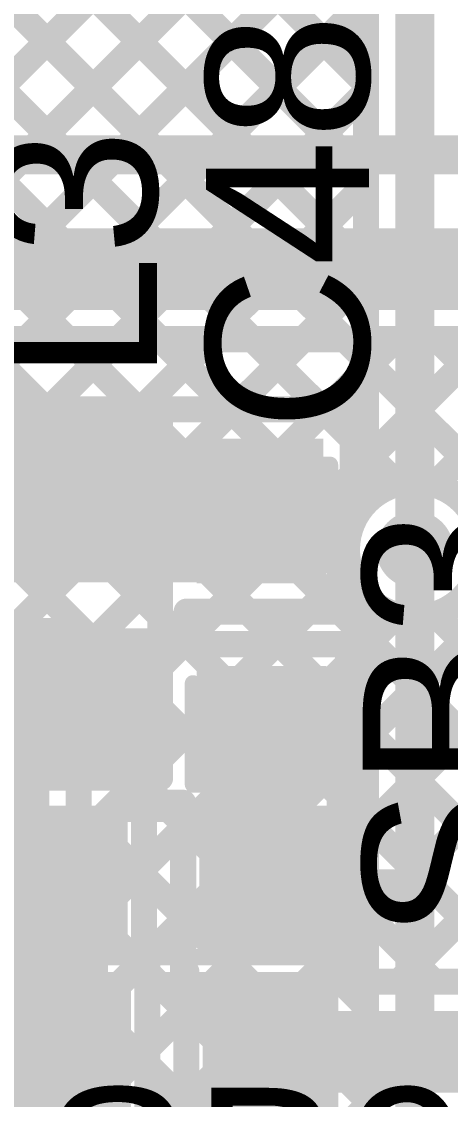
# Model space of a CAD drawing. Header units: millimetres. Extents: x -0.01 to 3.73, y -0.01 to 3.05.
# Drawn here: x 1.5795 to 1.7109, y 1.9264 to 2.2569 of the extents above; entities that cross this region are included whole.
import ezdxf

# ---------------------------------------------------------------- set-up
doc = ezdxf.new("R2010")
doc.units = ezdxf.units.MM
doc.header["$MEASUREMENT"] = 0
for name, color, linetype in [('BottomLayer', 5, 'Continuous'), ('TopLayer', 1, 'Continuous'), ('TopOverlay', 2, 'Continuous'), ('TopPaste', 8, 'Continuous'), ('TopSolder', 216, 'Continuous'), ('ViaHoleLayer', 16, 'Continuous')]:
    doc.layers.add(name, color=color, linetype=linetype)
doc.styles.add('Arial', font='', dxfattribs={"height": 0.2})
doc.styles.get('Arial').set_extended_font_data('Arial')

# ---------------------------------------------------------------- blocks, each defined once
blk = doc.blocks.new('S______B______50')
at = {"layer": 'TopLayer'}
for points in [[(-0.045, -0.0175), (-0.045, 0.0175), (-0.015, 0.0175), (-0.015, -0.0175)], [(0.015, -0.0175), (0.015, 0.0175), (0.045, 0.0175), (0.045, -0.0175)]]:
    blk.add_hatch(color=1, dxfattribs=at).paths.add_polyline_path(points)
at = {"layer": 'TopPaste'}
for points in [[(-0.045, -0.0175), (-0.045, 0.0175), (-0.015, 0.0175), (-0.015, -0.0175)], [(0.015, -0.0175), (0.015, 0.0175), (0.045, 0.0175), (0.045, -0.0175)]]:
    blk.add_hatch(color=8, dxfattribs=at).paths.add_polyline_path(points)
at = {"layer": 'TopSolder'}
for points in [[(-0.049, -0.0215), (-0.049, 0.0215), (-0.011, 0.0215), (-0.011, -0.0215)], [(0.011, -0.0215), (0.011, 0.0215), (0.049, 0.0215), (0.049, -0.0215)]]:
    blk.add_hatch(color=216, dxfattribs=at).paths.add_polyline_path(points)
at = {"layer": 'TopOverlay', "const_width": 0.005}
for points in [[(-0.05, 0.022), (0.05, 0.022)], [(-0.05, -0.022), (-0.05, 0.022)], [(0.05, -0.022), (0.05, 0.022)], [(-0.05, -0.022), (0.05, -0.022)]]:
    blk.add_lwpolyline(points, dxfattribs=at)
at = {"layer": 'TopOverlay', "const_width": 0.0025}
for points in [[(-0.05125, 0.022, 1), (-0.04875, 0.022, 1)], [(-0.05125, 0.022, 1), (-0.04875, 0.022, 1)], [(0.04875, 0.022, 1), (0.05125, 0.022, 1)], [(0.04875, 0.022, 1), (0.05125, 0.022, 1)], [(-0.05125, -0.022, 1), (-0.04875, -0.022, 1)], [(-0.05125, -0.022, 1), (-0.04875, -0.022, 1)], [(0.04875, -0.022, 1), (0.05125, -0.022, 1)], [(0.04875, -0.022, 1), (0.05125, -0.022, 1)]]:
    blk.add_lwpolyline(points, format="xyb", close=True, dxfattribs=at)
blk = doc.blocks.new('S______B______56')
at = {"layer": 'TopLayer'}
for points in [[(-0.045, -0.0175), (-0.045, 0.0175), (-0.015, 0.0175), (-0.015, -0.0175)], [(0.015, -0.0175), (0.015, 0.0175), (0.045, 0.0175), (0.045, -0.0175)]]:
    blk.add_hatch(color=1, dxfattribs=at).paths.add_polyline_path(points)
at = {"layer": 'TopPaste'}
for points in [[(-0.045, -0.0175), (-0.045, 0.0175), (-0.015, 0.0175), (-0.015, -0.0175)], [(0.015, -0.0175), (0.015, 0.0175), (0.045, 0.0175), (0.045, -0.0175)]]:
    blk.add_hatch(color=8, dxfattribs=at).paths.add_polyline_path(points)
at = {"layer": 'TopSolder'}
for points in [[(-0.049, -0.0215), (-0.049, 0.0215), (-0.011, 0.0215), (-0.011, -0.0215)], [(0.011, -0.0215), (0.011, 0.0215), (0.049, 0.0215), (0.049, -0.0215)]]:
    blk.add_hatch(color=216, dxfattribs=at).paths.add_polyline_path(points)
at = {"layer": 'TopOverlay', "const_width": 0.005}
for points in [[(0.05, 0.022), (-0.05, 0.022)], [(-0.05, 0.022), (-0.05, -0.022)], [(0.05, 0.022), (0.05, -0.022)], [(0.05, -0.022), (-0.05, -0.022)]]:
    blk.add_lwpolyline(points, dxfattribs=at)
at = {"layer": 'TopOverlay', "const_width": 0.0025}
for points in [[(-0.05125, 0.022, 1), (-0.04875, 0.022, 1)], [(-0.05125, 0.022, 1), (-0.04875, 0.022, 1)], [(0.04875, 0.022, 1), (0.05125, 0.022, 1)], [(0.04875, 0.022, 1), (0.05125, 0.022, 1)], [(-0.05125, -0.022, 1), (-0.04875, -0.022, 1)], [(-0.05125, -0.022, 1), (-0.04875, -0.022, 1)], [(0.04875, -0.022, 1), (0.05125, -0.022, 1)], [(0.04875, -0.022, 1), (0.05125, -0.022, 1)]]:
    blk.add_lwpolyline(points, format="xyb", close=True, dxfattribs=at)
blk = doc.blocks.new('IND_0603_133')
at = {"layer": 'TopLayer'}
for points in [[(-0.04862, 0.01909), (-0.01319, 0.01909), (-0.01319, -0.01909), (-0.04862, -0.01909)], [(0.01319, 0.01909), (0.04862, 0.01909), (0.04862, -0.01909), (0.01319, -0.01909)]]:
    blk.add_hatch(color=1, dxfattribs=at).paths.add_polyline_path(points)
at = {"layer": 'TopPaste'}
for points in [[(-0.04862, 0.01909), (-0.01319, 0.01909), (-0.01319, -0.01909), (-0.04862, -0.01909)], [(0.01319, 0.01909), (0.04862, 0.01909), (0.04862, -0.01909), (0.01319, -0.01909)]]:
    blk.add_hatch(color=8, dxfattribs=at).paths.add_polyline_path(points)
at = {"layer": 'TopSolder'}
for points in [[(-0.05262, 0.02309), (-0.00919, 0.02309), (-0.00919, -0.02309), (-0.05262, -0.02309)], [(0.00919, 0.02309), (0.05262, 0.02309), (0.05262, -0.02309), (0.00919, -0.02309)]]:
    blk.add_hatch(color=216, dxfattribs=at).paths.add_polyline_path(points)
at = {"layer": 'TopOverlay', "const_width": 0.00787}
for points in [[(0.055, 0.025), (-0.055, 0.025)], [(-0.055, -0.025), (-0.055, 0.025)], [(0.055, -0.025), (0.055, 0.025)], [(0.055, -0.025), (-0.055, -0.025)]]:
    blk.add_lwpolyline(points, dxfattribs=at)
at = {"layer": 'TopOverlay', "const_width": 0.00394}
for points in [[(-0.05697, 0.025, 1), (-0.05303, 0.025, 1)], [(-0.05697, 0.025, 1), (-0.05303, 0.025, 1)], [(0.05303, 0.025, 1), (0.05697, 0.025, 1)], [(0.05303, 0.025, 1), (0.05697, 0.025, 1)], [(-0.05697, -0.025, 1), (-0.05303, -0.025, 1)], [(-0.05697, -0.025, 1), (-0.05303, -0.025, 1)], [(0.05303, -0.025, 1), (0.05697, -0.025, 1)], [(0.05303, -0.025, 1), (0.05697, -0.025, 1)]]:
    blk.add_lwpolyline(points, format="xyb", close=True, dxfattribs=at)
blk = doc.blocks.new('C__0603_155')
at = {"layer": 'TopLayer'}
for points in [[(-0.015, 0.0175), (-0.015, -0.0175), (-0.045, -0.0175), (-0.045, 0.0175)], [(0.045, 0.0175), (0.045, -0.0175), (0.015, -0.0175), (0.015, 0.0175)]]:
    blk.add_hatch(color=1, dxfattribs=at).paths.add_polyline_path(points)
at = {"layer": 'TopPaste'}
for points in [[(-0.015, 0.0175), (-0.015, -0.0175), (-0.045, -0.0175), (-0.045, 0.0175)], [(0.045, 0.0175), (0.045, -0.0175), (0.015, -0.0175), (0.015, 0.0175)]]:
    blk.add_hatch(color=8, dxfattribs=at).paths.add_polyline_path(points)
at = {"layer": 'TopSolder'}
for points in [[(-0.01264, 0.01986), (-0.01264, -0.01986), (-0.04736, -0.01986), (-0.04736, 0.01986)], [(0.04736, 0.01986), (0.04736, -0.01986), (0.01264, -0.01986), (0.01264, 0.01986)]]:
    blk.add_hatch(color=216, dxfattribs=at).paths.add_polyline_path(points)
at = {"layer": 'TopOverlay', "const_width": 0.005}
for points in [[(-0.049, -0.021), (-0.049, 0.021)], [(-0.018, 0.021), (-0.049, 0.021)], [(0.049, 0.021), (0.018, 0.021)], [(0.049, -0.021), (0.049, 0.021)], [(-0.018, -0.021), (-0.049, -0.021)], [(0.049, -0.021), (0.018, -0.021)]]:
    blk.add_lwpolyline(points, dxfattribs=at)
at = {"layer": 'TopOverlay', "const_width": 0.0025}
for points in [[(-0.05025, 0.021, 1), (-0.04775, 0.021, 1)], [(-0.05025, 0.021, 1), (-0.04775, 0.021, 1)], [(-0.01925, 0.021, 1), (-0.01675, 0.021, 1)], [(0.01675, 0.021, 1), (0.01925, 0.021, 1)], [(0.04775, 0.021, 1), (0.05025, 0.021, 1)], [(0.04775, 0.021, 1), (0.05025, 0.021, 1)], [(-0.05025, -0.021, 1), (-0.04775, -0.021, 1)], [(-0.05025, -0.021, 1), (-0.04775, -0.021, 1)], [(-0.01925, -0.021, 1), (-0.01675, -0.021, 1)], [(0.01675, -0.021, 1), (0.01925, -0.021, 1)], [(0.04775, -0.021, 1), (0.05025, -0.021, 1)], [(0.04775, -0.021, 1), (0.05025, -0.021, 1)]]:
    blk.add_lwpolyline(points, format="xyb", close=True, dxfattribs=at)

msp = doc.modelspace()

# ---------------------------------------------------------------- hatches: boundary and pattern name
at = {"layer": 'BottomLayer'}
h = msp.add_hatch(color=5, dxfattribs=at)
edge = h.paths.add_edge_path()
edge.add_arc((1.7, 2.095), 0.01181, 0, 360)
msp.add_hatch(color=5, dxfattribs=at).paths.add_polyline_path([(1.515, 1.867), (1.588, 1.867), (1.588, 2.061), (1.515, 2.061)])
at = {"layer": 'TopLayer'}
msp.add_hatch(color=1, dxfattribs=at).paths.add_polyline_path([(1.577, 2.085), (1.672, 2.085), (1.672, 2.129), (1.577, 2.129)])
h = msp.add_hatch(color=1, dxfattribs=at)
edge = h.paths.add_edge_path()
edge.add_arc((1.7, 2.095), 0.01181, 0, 360)
at = {"layer": 'ViaHoleLayer'}
h = msp.add_hatch(color=16, dxfattribs=at)
edge = h.paths.add_edge_path()
edge.add_arc((1.7, 2.095), 0.00591, 0, 360)

# ---------------------------------------------------------------- linework, layer by layer
at = {"layer": 'BottomLayer'}
for points, const_width in [([(1.235, 2.216), (2.01233, 2.216)], 0.012), ([(1.206, 2.181), (1.835, 2.181)], 0.025), ([(1.22263, 2.1595), (1.835, 2.1595)], 0.008), ([(1.53707, 2.1595), (1.685, 2.01157)], 0.008), ([(1.54998, 2.12852), (1.58096, 2.1595)], 0.008), ([(1.561, 2.08297), (1.63753, 2.1595)], 0.008), ([(1.561, 2.11125), (1.60925, 2.1595)], 0.008), ([(1.56535, 2.1595), (1.685, 2.03985)], 0.008), ([(1.57677, 2.07046), (1.66581, 2.1595)], 0.008), ([(1.59364, 2.1595), (1.685, 2.06814)], 0.008), ([(1.597, 2.03412), (1.72238, 2.1595)], 0.008), ([(1.597, 2.0624), (1.6941, 2.1595)], 0.008), ([(1.62192, 2.1595), (1.68016, 2.10127)], 0.008), ([(1.65021, 2.1595), (1.69461, 2.1151)], 0.008), ([(1.67849, 2.1595), (1.71604, 2.12195)], 0.008), ([(1.70678, 2.1595), (1.7252, 2.14107)], 0.008), ([(1.70607, 2.11491), (1.71599, 2.12482)], 0.008), ([(1.561, 2.10729), (1.685, 1.98329)], 0.008), ([(1.7, 1.879), (1.7, 2.095)], 0.012), ([(1.597, 2.00583), (1.68009, 2.08893)], 0.008), ([(1.685, 1.89343), (1.685, 2.08057)], 0.008), ([(1.57771, 2.07), (1.597, 2.07)], 0.008), ([(1.597, 1.858), (1.597, 2.07)], 0.008), ([(1.597, 1.97755), (1.685, 2.06555)], 0.008), ([(1.597, 2.043), (1.685, 1.955)], 0.008), ([(1.597, 1.94926), (1.685, 2.03726)], 0.008), ([(1.597, 2.01472), (1.685, 1.92672)], 0.008), ([(1.597, 1.92098), (1.685, 2.00898)], 0.008), ([(1.597, 1.98644), (1.685, 1.89844)], 0.008), ([(1.597, 1.8927), (1.685, 1.9807)], 0.008), ([(1.597, 1.95815), (1.67945, 1.8757)], 0.008), ([(1.597, 1.86441), (1.685, 1.95241)], 0.008), ([(1.597, 1.92987), (1.74637, 1.7805)], 0.008), ([(1.59164, 1.83077), (1.685, 1.92413)], 0.008)]:
    msp.add_lwpolyline(points, dxfattribs=dict(at, const_width=const_width))
for points, const_width in [([(1.57896, 2.1595, 1), (1.58296, 2.1595, 1)], 0.004), ([(1.59164, 2.1595, 1), (1.59564, 2.1595, 1)], 0.004), ([(1.60725, 2.1595, 1), (1.61125, 2.1595, 1)], 0.004), ([(1.61992, 2.1595, 1), (1.62392, 2.1595, 1)], 0.004), ([(1.63553, 2.1595, 1), (1.63953, 2.1595, 1)], 0.004), ([(1.64821, 2.1595, 1), (1.65221, 2.1595, 1)], 0.004), ([(1.66381, 2.1595, 1), (1.66781, 2.1595, 1)], 0.004), ([(1.67649, 2.1595, 1), (1.68049, 2.1595, 1)], 0.004), ([(1.6921, 2.1595, 1), (1.6961, 2.1595, 1)], 0.004), ([(1.70478, 2.1595, 1), (1.70878, 2.1595, 1)], 0.004), ([(1.69261, 2.1151, 1), (1.69661, 2.1151, 1)], 0.004), ([(1.70407, 2.11491, 1), (1.70807, 2.11491, 1)], 0.004), ([(1.67816, 2.10127, 1), (1.68216, 2.10127, 1)], 0.004), ([(1.697, 2.095, 1), (1.703, 2.095, 1)], 0.006), ([(1.67809, 2.08893, 1), (1.68209, 2.08893, 1)], 0.004), ([(1.683, 2.08057, 1), (1.687, 2.08057, 1)], 0.004), ([(1.683, 2.08057, 1), (1.687, 2.08057, 1)], 0.004), ([(1.57477, 2.07046, 1), (1.57877, 2.07046, 1)], 0.004), ([(1.57571, 2.07, 1), (1.57971, 2.07, 1)], 0.004), ([(1.57571, 2.07, 1), (1.57971, 2.07, 1)], 0.004), ([(1.595, 2.07, 1), (1.599, 2.07, 1)], 0.004), ([(1.595, 2.07, 1), (1.599, 2.07, 1)], 0.004), ([(1.683, 2.06814, 1), (1.687, 2.06814, 1)], 0.004), ([(1.683, 2.06555, 1), (1.687, 2.06555, 1)], 0.004), ([(1.595, 2.0624, 1), (1.599, 2.0624, 1)], 0.004), ([(1.595, 2.043, 1), (1.599, 2.043, 1)], 0.004), ([(1.683, 2.03985, 1), (1.687, 2.03985, 1)], 0.004), ([(1.683, 2.03726, 1), (1.687, 2.03726, 1)], 0.004), ([(1.595, 2.03412, 1), (1.599, 2.03412, 1)], 0.004), ([(1.595, 2.01472, 1), (1.599, 2.01472, 1)], 0.004), ([(1.683, 2.01157, 1), (1.687, 2.01157, 1)], 0.004), ([(1.683, 2.00898, 1), (1.687, 2.00898, 1)], 0.004), ([(1.595, 2.00583, 1), (1.599, 2.00583, 1)], 0.004), ([(1.595, 1.98644, 1), (1.599, 1.98644, 1)], 0.004), ([(1.683, 1.98329, 1), (1.687, 1.98329, 1)], 0.004), ([(1.683, 1.9807, 1), (1.687, 1.9807, 1)], 0.004), ([(1.595, 1.97755, 1), (1.599, 1.97755, 1)], 0.004), ([(1.595, 1.95815, 1), (1.599, 1.95815, 1)], 0.004), ([(1.683, 1.955, 1), (1.687, 1.955, 1)], 0.004), ([(1.683, 1.95241, 1), (1.687, 1.95241, 1)], 0.004), ([(1.595, 1.94926, 1), (1.599, 1.94926, 1)], 0.004), ([(1.595, 1.92987, 1), (1.599, 1.92987, 1)], 0.004), ([(1.683, 1.92672, 1), (1.687, 1.92672, 1)], 0.004), ([(1.683, 1.92413, 1), (1.687, 1.92413, 1)], 0.004)]:
    msp.add_lwpolyline(points, format="xyb", close=True, dxfattribs=dict(at, const_width=const_width))
at = {"layer": 'BottomLayer', "const_width": 0.008}
for points in [[(1.685, 2.08057, -1.480911), (1.72081, 2.095)], [(1.56578, 2.07281, -0.120475), (1.57771, 2.07)]]:
    msp.add_lwpolyline(points, format="xyb", dxfattribs=at)
at = {"layer": 'TopLayer'}
for points, const_width in [([(1.25264, 2.5005), (1.61514, 2.138)], 0.008), ([(1.28093, 2.5005), (1.64342, 2.138)], 0.008), ([(1.30921, 2.5005), (1.67171, 2.138)], 0.008), ([(1.3375, 2.5005), (1.685, 2.15299)], 0.008), ([(1.36578, 2.5005), (1.685, 2.18128)], 0.008), ([(1.39406, 2.5005), (1.685, 2.20956)], 0.008), ([(1.42235, 2.5005), (1.685, 2.23784)], 0.008), ([(1.34745, 2.3774), (1.58685, 2.138)], 0.008), ([(1.49161, 2.155), (1.6517, 2.31509)], 0.008), ([(1.51191, 2.14701), (1.66584, 2.30095)], 0.008), ([(1.7, 2.095), (1.7, 2.288)], 0.012), ([(1.52847, 2.13529), (1.67998, 2.2868)], 0.008), ([(1.685, 2.10943), (1.685, 2.28179)], 0.008), ([(1.54162, 2.12016), (1.685, 2.26354)], 0.008), ([(1.58775, 2.138), (1.685, 2.23525)], 0.008), ([(1.61603, 2.138), (1.685, 2.20697)], 0.008), ([(1.64431, 2.138), (1.685, 2.17869)], 0.008), ([(1.6726, 2.138), (1.685, 2.1504)], 0.008), ([(1.568, 2.138), (1.681, 2.138)], 0.008), ([(1.681, 2.10349), (1.681, 2.138)], 0.008), ([(1.681, 2.12871), (1.685, 2.12471)], 0.008), ([(1.681, 2.11812), (1.685, 2.12212)], 0.008), ([(1.6795, 2.03176), (1.76204, 2.1143)], 0.008), ([(1.677, 2.00098), (1.76363, 2.08761)], 0.008), ([(1.677, 1.9727), (1.79191, 2.08761)], 0.008), ([(1.681, 2.076), (1.681, 2.08651)], 0.008), ([(1.69509, 1.9625), (1.8145, 2.08191)], 0.008), ([(1.63009, 2.076), (1.681, 2.076)], 0.008), ([(1.63009, 2.06721), (1.63888, 2.076)], 0.008), ([(1.63009, 2.066), (1.63009, 2.076)], 0.008), ([(1.64885, 2.076), (1.65885, 2.066)], 0.008), ([(1.65717, 2.066), (1.66717, 2.076)], 0.008), ([(1.67714, 2.076), (1.79064, 1.9625)], 0.008), ([(1.6795, 2.06005), (1.69441, 2.07495)], 0.008), ([(1.70627, 2.07516), (1.81892, 1.9625)], 0.008), ([(1.63009, 2.066), (1.6795, 2.066)], 0.008), ([(1.6795, 2.018), (1.6795, 2.066)], 0.008), ([(1.566, 2.047), (1.59491, 2.047)], 0.025), ([(1.59491, 2.047), (1.597, 2.04909)], 0.025), ([(1.653, 1.992), (1.653, 2.042)], 0.025), ([(1.6795, 2.04535), (1.76235, 1.9625)], 0.008), ([(1.617, 2.01738), (1.629, 2.01738)], 0.008), ([(1.617, 1.9675), (1.617, 2.01738)], 0.008), ([(1.62262, 2.01738), (1.629, 2.011)], 0.008), ([(1.629, 1.9655), (1.629, 2.01738)], 0.008), ([(1.677, 1.9675), (1.677, 2.018)], 0.008), ([(1.67857, 2.018), (1.73407, 1.9625)], 0.008), ([(1.617, 1.99755), (1.629, 2.00955)], 0.008), ([(1.593, 1.992), (1.5935, 1.9915)], 0.025), ([(1.5935, 1.9415), (1.5935, 1.9915)], 0.025), ([(1.617, 1.99472), (1.629, 1.98272)], 0.008), ([(1.677, 1.99129), (1.70579, 1.9625)], 0.008), ([(1.617, 1.96926), (1.629, 1.98126)], 0.008), ([(1.618, 1.9145), (1.618, 1.9675)], 0.008), ([(1.678, 1.9625), (1.678, 1.9675)], 0.008), ([(1.618, 1.96544), (1.63, 1.95344)], 0.008), ([(1.63, 1.9145), (1.63, 1.9655)], 0.008), ([(1.678, 1.9625), (3.548, 1.9625)], 0.008), ([(1.618, 1.94198), (1.63, 1.95398)], 0.008), ([(1.53678, 1.941), (1.594, 1.941)], 0.025), ([(1.5935, 1.9415), (1.594, 1.941)], 0.025), ([(1.654, 1.941), (3.5865, 1.941)], 0.025), ([(1.618, 1.93715), (1.63, 1.92515)], 0.008), ([(1.43439, 1.73008), (1.63, 1.9257)], 0.008)]:
    msp.add_lwpolyline(points, dxfattribs=dict(at, const_width=const_width))
for points, const_width in [([(1.683, 2.23784, 1), (1.687, 2.23784, 1)], 0.004), ([(1.683, 2.23525, 1), (1.687, 2.23525, 1)], 0.004), ([(1.683, 2.20956, 1), (1.687, 2.20956, 1)], 0.004), ([(1.683, 2.20697, 1), (1.687, 2.20697, 1)], 0.004), ([(1.683, 2.18128, 1), (1.687, 2.18128, 1)], 0.004), ([(1.683, 2.17869, 1), (1.687, 2.17869, 1)], 0.004), ([(1.683, 2.15299, 1), (1.687, 2.15299, 1)], 0.004), ([(1.683, 2.1504, 1), (1.687, 2.1504, 1)], 0.004), ([(1.58485, 2.138, 1), (1.58885, 2.138, 1)], 0.004), ([(1.58575, 2.138, 1), (1.58975, 2.138, 1)], 0.004), ([(1.61314, 2.138, 1), (1.61714, 2.138, 1)], 0.004), ([(1.61403, 2.138, 1), (1.61803, 2.138, 1)], 0.004), ([(1.64142, 2.138, 1), (1.64542, 2.138, 1)], 0.004), ([(1.64231, 2.138, 1), (1.64631, 2.138, 1)], 0.004), ([(1.66971, 2.138, 1), (1.67371, 2.138, 1)], 0.004), ([(1.6706, 2.138, 1), (1.6746, 2.138, 1)], 0.004), ([(1.679, 2.138, 1), (1.683, 2.138, 1)], 0.004), ([(1.679, 2.138, 1), (1.683, 2.138, 1)], 0.004), ([(1.679, 2.12871, 1), (1.683, 2.12871, 1)], 0.004), ([(1.683, 2.12471, 1), (1.687, 2.12471, 1)], 0.004), ([(1.683, 2.12212, 1), (1.687, 2.12212, 1)], 0.004), ([(1.679, 2.11812, 1), (1.683, 2.11812, 1)], 0.004), ([(1.683, 2.10943, 1), (1.687, 2.10943, 1)], 0.004), ([(1.683, 2.10943, 1), (1.687, 2.10943, 1)], 0.004), ([(1.679, 2.10349, 1), (1.683, 2.10349, 1)], 0.004), ([(1.679, 2.10349, 1), (1.683, 2.10349, 1)], 0.004), ([(1.697, 2.095, 1), (1.703, 2.095, 1)], 0.006), ([(1.679, 2.08651, 1), (1.683, 2.08651, 1)], 0.004), ([(1.679, 2.08651, 1), (1.683, 2.08651, 1)], 0.004), ([(1.62809, 2.076, 1), (1.63209, 2.076, 1)], 0.004), ([(1.62809, 2.076, 1), (1.63209, 2.076, 1)], 0.004), ([(1.63688, 2.076, 1), (1.64088, 2.076, 1)], 0.004), ([(1.64685, 2.076, 1), (1.65085, 2.076, 1)], 0.004), ([(1.66517, 2.076, 1), (1.66917, 2.076, 1)], 0.004), ([(1.67514, 2.076, 1), (1.67914, 2.076, 1)], 0.004), ([(1.679, 2.076, 1), (1.683, 2.076, 1)], 0.004), ([(1.679, 2.076, 1), (1.683, 2.076, 1)], 0.004), ([(1.69241, 2.07495, 1), (1.69641, 2.07495, 1)], 0.004), ([(1.70427, 2.07516, 1), (1.70827, 2.07516, 1)], 0.004), ([(1.62809, 2.06721, 1), (1.63209, 2.06721, 1)], 0.004), ([(1.62809, 2.066, 1), (1.63209, 2.066, 1)], 0.004), ([(1.62809, 2.066, 1), (1.63209, 2.066, 1)], 0.004), ([(1.65517, 2.066, 1), (1.65917, 2.066, 1)], 0.004), ([(1.65685, 2.066, 1), (1.66085, 2.066, 1)], 0.004), ([(1.6775, 2.066, 1), (1.6815, 2.066, 1)], 0.004), ([(1.6775, 2.066, 1), (1.6815, 2.066, 1)], 0.004), ([(1.6775, 2.06005, 1), (1.6815, 2.06005, 1)], 0.004), ([(1.58866, 2.047, 1), (1.60116, 2.047, 1)], 0.0125), ([(1.58866, 2.047, 1), (1.60116, 2.047, 1)], 0.0125), ([(1.59075, 2.04909, 1), (1.60325, 2.04909, 1)], 0.0125), ([(1.64675, 2.042, 1), (1.65925, 2.042, 1)], 0.0125), ([(1.6775, 2.04535, 1), (1.6815, 2.04535, 1)], 0.004), ([(1.6775, 2.03176, 1), (1.6815, 2.03176, 1)], 0.004), ([(1.615, 2.01738, 1), (1.619, 2.01738, 1)], 0.004), ([(1.615, 2.01738, 1), (1.619, 2.01738, 1)], 0.004), ([(1.62062, 2.01738, 1), (1.62462, 2.01738, 1)], 0.004), ([(1.627, 2.01738, 1), (1.631, 2.01738, 1)], 0.004), ([(1.627, 2.01738, 1), (1.631, 2.01738, 1)], 0.004), ([(1.675, 2.018, 1), (1.679, 2.018, 1)], 0.004), ([(1.67657, 2.018, 1), (1.68057, 2.018, 1)], 0.004), ([(1.6775, 2.018, 1), (1.6815, 2.018, 1)], 0.004), ([(1.627, 2.011, 1), (1.631, 2.011, 1)], 0.004), ([(1.627, 2.00955, 1), (1.631, 2.00955, 1)], 0.004), ([(1.58675, 1.992, 1), (1.59925, 1.992, 1)], 0.0125), ([(1.58725, 1.9915, 1), (1.59975, 1.9915, 1)], 0.0125), ([(1.58725, 1.9915, 1), (1.59975, 1.9915, 1)], 0.0125), ([(1.64675, 1.992, 1), (1.65925, 1.992, 1)], 0.0125), ([(1.675, 2.00098, 1), (1.679, 2.00098, 1)], 0.004), ([(1.615, 1.99755, 1), (1.619, 1.99755, 1)], 0.004), ([(1.615, 1.99472, 1), (1.619, 1.99472, 1)], 0.004), ([(1.675, 1.99129, 1), (1.679, 1.99129, 1)], 0.004), ([(1.627, 1.98272, 1), (1.631, 1.98272, 1)], 0.004), ([(1.627, 1.98126, 1), (1.631, 1.98126, 1)], 0.004), ([(1.675, 1.9727, 1), (1.679, 1.9727, 1)], 0.004), ([(1.615, 1.96926, 1), (1.619, 1.96926, 1)], 0.004), ([(1.615, 1.9675, 1), (1.619, 1.9675, 1)], 0.004), ([(1.616, 1.9675, 1), (1.62, 1.9675, 1)], 0.004), ([(1.675, 1.9675, 1), (1.679, 1.9675, 1)], 0.004), ([(1.676, 1.9675, 1), (1.68, 1.9675, 1)], 0.004), ([(1.616, 1.96544, 1), (1.62, 1.96544, 1)], 0.004), ([(1.627, 1.9655, 1), (1.631, 1.9655, 1)], 0.004), ([(1.628, 1.9655, 1), (1.632, 1.9655, 1)], 0.004), ([(1.676, 1.9625, 1), (1.68, 1.9625, 1)], 0.004), ([(1.676, 1.9625, 1), (1.68, 1.9625, 1)], 0.004), ([(1.69309, 1.9625, 1), (1.69709, 1.9625, 1)], 0.004), ([(1.70379, 1.9625, 1), (1.70779, 1.9625, 1)], 0.004), ([(1.628, 1.95398, 1), (1.632, 1.95398, 1)], 0.004), ([(1.628, 1.95344, 1), (1.632, 1.95344, 1)], 0.004), ([(1.58725, 1.9415, 1), (1.59975, 1.9415, 1)], 0.0125), ([(1.58725, 1.9415, 1), (1.59975, 1.9415, 1)], 0.0125), ([(1.58775, 1.941, 1), (1.60025, 1.941, 1)], 0.0125), ([(1.58775, 1.941, 1), (1.60025, 1.941, 1)], 0.0125), ([(1.64775, 1.941, 1), (1.66025, 1.941, 1)], 0.0125), ([(1.616, 1.94198, 1), (1.62, 1.94198, 1)], 0.004), ([(1.616, 1.93715, 1), (1.62, 1.93715, 1)], 0.004), ([(1.628, 1.9257, 1), (1.632, 1.9257, 1)], 0.004), ([(1.628, 1.92515, 1), (1.632, 1.92515, 1)], 0.004)]:
    msp.add_lwpolyline(points, format="xyb", close=True, dxfattribs=dict(at, const_width=const_width))
at = {"layer": 'TopLayer', "const_width": 0.008}
for points in [[(1.681, 2.10349, -0.086618), (1.685, 2.10943)], [(1.72081, 2.095, -0.809208), (1.681, 2.08651)]]:
    msp.add_lwpolyline(points, format="xyb", dxfattribs=at)
at = {"layer": 'TopOverlay', "const_width": 0.01}
msp.add_lwpolyline([(1.68, 1.992), (1.694, 1.992)], dxfattribs=at)
at = {"layer": 'TopOverlay', "const_width": 0.005}
for points in [[(1.6775, 1.992, 1), (1.6825, 1.992, 1)], [(1.6915, 1.992, 1), (1.6965, 1.992, 1)]]:
    msp.add_lwpolyline(points, format="xyb", close=True, dxfattribs=at)

# ---------------------------------------------------------------- block references
for name, p, rotation in [('IND_0603_133', (1.597, 2.08), 270), ('C__0603_155', (1.653, 2.072), 270), ('S______B______56', (1.623, 1.992), 180)]:
    msp.add_blockref(name, p, dxfattribs=dict(rotation=rotation))
msp.add_blockref('S______B______50', (1.624, 1.941))

# ---------------------------------------------------------------- texts
at = {"layer": 'TopOverlay', "style": 'Arial'}
for s, p in [('C48', (1.68599, 2.13135)), ('L3', (1.62099, 2.14635)), ('SB3', (1.73401, 1.9752))]:
    msp.add_text(s, height=0.05, rotation=90, dxfattribs=at).set_placement(p)
msp.add_text('SB9', height=0.05, dxfattribs=at).set_placement((1.5853, 1.87999))

doc.saveas('drawing.dxf')
